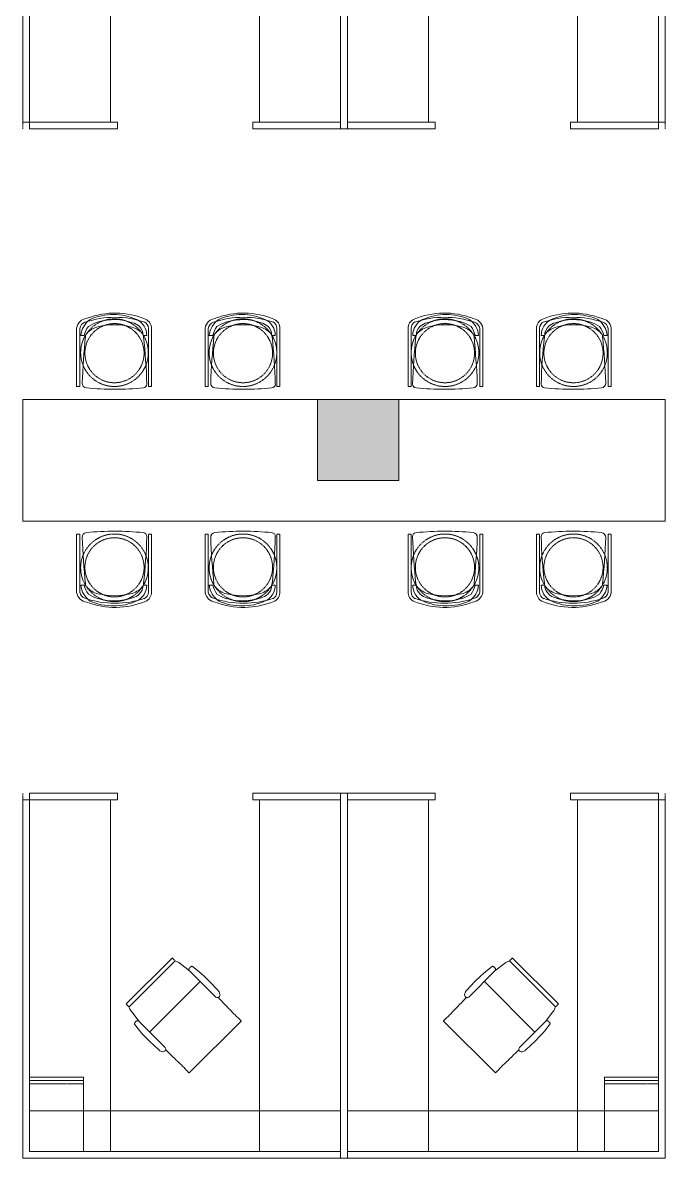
# Model space of a CAD drawing. Header units: inches. Extents: x 0 to 2535, y 0 to 2052.
# Drawn here: x 2061.8 to 2251.8, y 813 to 1148.9 of the extents above; entities that cross this region are included whole.
import ezdxf

# ---------------------------------------------------------------- set-up
doc = ezdxf.new("R2010")
doc.units = ezdxf.units.IN
doc.header["$MEASUREMENT"] = 0
for name, pattern in [('DASH 1_32_', [0.0625, 0.03125, -0.03125]), ('Dash 1_8_', [0.25, 0.125, -0.125]), ('Steelcase Hidden Lines', [0.11811, 0.07874, -0.03937])]:
    doc.linetypes.add(name, pattern=pattern)
for name, color, linetype, lineweight in [('B-CL', 7, 'Continuous', 9), ('I-FURN', 30, 'Continuous', 9), ('Q-CASE', 31, 'Continuous', 9), ('S-COLS', 52, 'Continuous', 13), ('Victor Bldg - 7th Floor_LINK_dwg', 8, 'Continuous', 9)]:
    doc.layers.add(name, color=color, linetype=linetype, lineweight=lineweight)

# ---------------------------------------------------------------- blocks, each defined once
blk = doc.blocks.new('Concrete-Rectangular-Column - 24_ x 24_-6972613-Level 07  POWER _ SIGNAL')
at = {"layer": 'S-COLS', "lineweight": 9}
blk.add_hatch(color=7, dxfattribs=at).paths.add_polyline_path([(12, -12), (12, 12), (-12, 12), (-12, -12)], flags=0)
at = {"layer": 'S-COLS', "color": 8, "lineweight": 20}
for p, q in [((12, 12), (-12, 12)), ((-12, 12), (-12, -12)), ((12, -12), (12, 12)), ((-12, -12), (12, -12))]:
    blk.add_line(p, q, dxfattribs=at)
blk = doc.blocks.new('Victor Bldg - 7th Floor_LINK_dwg-6972240-Level 07  POWER _ SIGNAL')
at = {"layer": 'B-CL', "flags": 128}
blk.add_lwpolyline([(2149, 1037.5), (2173, 1037.5), (2173, 1013.5), (2149, 1013.5)], close=True, dxfattribs=at)
blk = doc.blocks.new('F - FRONT-BACK WKSTA - 8 x 9-7553435-Level 07  POWER _ SIGNAL')
at = {"layer": 'I-FURN'}
for p, q in [((96, 108), (0, 108)), ((0, 108), (0, 0)), ((0, 106), (0, 108)), ((0.04, 108), (1.96, 108)), ((2, 108), (26, 108)), ((26, 108), (70, 108)), ((70, 108), (78, 108)), ((78, 108), (94, 108)), ((94, 108), (96, 108)), ((96, 2), (96, 108)), ((96, 108), (96, 106)), ((0, 94), (0, 106)), ((26, 106), (2, 106)), ((2, 106), (2, 2)), ((2, 2), (2, 106)), ((2, 106), (26, 106)), ((2, 2), (2, 106)), ((2, 106), (94, 106)), ((26, 106), (2, 106)), ((2, 106), (2, 94)), ((26, 106), (2, 106)), ((2, 106), (2, 94)), ((2, 94), (2, 106)), ((2, 106), (26, 106)), ((26, 2), (26, 106)), ((26, 106), (26, 2)), ((70, 106), (26, 106)), ((70, 106), (26, 106)), ((26, 106), (70, 106)), ((70, 106), (70, 2)), ((94, 106), (70, 106)), ((70, 106), (94, 106)), ((70, 2), (70, 106)), ((78, 106), (70, 106)), ((94, 106), (70, 106)), ((70, 106), (94, 106)), ((94, 106), (78, 106)), ((78, 106), (78, 94)), ((78, 94), (78, 106)), ((78, 106), (94, 106)), ((94, 106), (78, 106)), ((94, 94), (94, 106)), ((94, 106), (94, 94)), ((94, 2), (94, 106)), ((94, 106), (94, 2)), ((94, 106), (94, 2)), ((94, 94), (94, 106)), ((94, 94), (94, 106)), ((94, 106), (94, 94)), ((96, 106), (96, 2)), ((0, 2), (0, 94)), ((2, 94), (2, 2)), ((2, 94), (26, 94)), ((26, 94), (2, 94)), ((26, 94), (70, 94)), ((70, 94), (26, 94)), ((70, 94), (94, 94)), ((94, 94), (70, 94)), ((78, 94), (78, 84)), ((78, 85), (78, 94)), ((94, 84), (94, 94)), ((94, 94), (94, 85)), ((94, 85), (94, 94)), ((94, 85), (78, 85)), ((94, 85), (78, 85)), ((78, 85), (78, 84)), ((94, 85), (78, 85)), ((78, 85), (94, 85)), ((78, 85), (78, 84)), ((78, 85), (78, 84)), ((94, 85), (78, 85)), ((78, 85), (94, 85)), ((78, 85), (78, 84)), ((78, 85), (78, 84)), ((94, 85), (78, 85)), ((78, 85), (94, 85)), ((78, 85), (78, 84)), ((78, 85), (78, 84)), ((78, 84), (94, 84)), ((78, 84), (94, 84)), ((78, 84), (94, 84)), ((78, 84), (94, 84)), ((78, 84), (94, 84)), ((78, 84), (94, 84)), ((78, 84), (94, 84)), ((78, 84), (94, 84)), ((94, 84), (78, 84)), ((78, 84), (94, 84)), ((94, 84), (78, 84)), ((78, 84), (94, 84)), ((94, 84), (78, 84)), ((78, 84), (94, 84)), ((94, 84), (94, 85)), ((94, 84), (94, 85)), ((94, 85), (94, 84)), ((94, 84), (94, 85)), ((94, 85), (94, 84)), ((94, 84), (94, 85)), ((94, 85), (94, 84)), ((94, 84), (94, 85)), ((94, 2), (94, 84)), ((0, 0), (0, 2)), ((0, 0), (28, 0)), ((2, 0), (0, 0)), ((2, 2), (26, 2)), ((26, 2), (2, 2)), ((28, 2), (2, 2)), ((2, 2), (26, 2)), ((28, 0), (2, 0)), ((26, 2), (28, 2)), ((28, 0), (28, 2)), ((28, 2), (28, 0)), ((94, 2), (68, 2)), ((68, 2), (68, 0)), ((68, 0), (68, 2)), ((68, 2), (70, 2)), ((68, 0), (94, 0)), ((94, 0), (68, 0)), ((70, 2), (94, 2)), ((70, 2), (94, 2)), ((94, 2), (70, 2)), ((94, 0), (94, 2)), ((94, 2), (94, 0)), ((94, 2), (96, 2)), ((96, 2), (94, 2))]:
    blk.add_line(p, q, dxfattribs=at)
at = {"layer": 'I-FURN', "linetype": 'Dash 1_8_'}
for p, q in [((96, 106), (96, 108)), ((96, 2), (96, 106)), ((96, 0), (96, 2))]:
    blk.add_line(p, q, dxfattribs=at)
at = {"layer": 'I-FURN', "linetype": 'DASH 1_32_'}
blk.add_line((78, 86), (94, 86), dxfattribs=at)
blk = doc.blocks.new('F - FRONT-BACK WKSTA - 8 x 9-V17-Level 07  POWER _ SIGNAL')
at = {"layer": 'I-FURN'}
for p, q in [((28, 0), (0, 0)), ((0, 0), (0, -108)), ((0, 0), (2, 0)), ((0, -2), (0, 0)), ((2, 0), (28, 0)), ((28, -2), (28, 0)), ((28, 0), (28, -2)), ((94, 0), (68, 0)), ((68, 0), (94, 0)), ((94, -2), (94, 0)), ((94, 0), (94, -2)), ((0, -94), (0, -2)), ((26, -2), (2, -2)), ((2, -2), (2, -106)), ((2, -106), (2, -2)), ((2, -2), (26, -2)), ((2, -106), (2, -2)), ((2, -2), (28, -2)), ((26, -2), (2, -2)), ((2, -2), (2, -94)), ((26, -106), (26, -2)), ((26, -2), (26, -106)), ((28, -2), (26, -2)), ((68, 0), (68, -2)), ((68, -2), (68, 0)), ((68, -2), (94, -2)), ((70, -2), (68, -2)), ((94, -2), (70, -2)), ((94, -2), (70, -2)), ((70, -2), (70, -106)), ((70, -106), (70, -2)), ((70, -2), (94, -2)), ((94, -106), (94, -2)), ((94, -2), (94, -106)), ((96, -2), (94, -2)), ((94, -2), (94, -106)), ((94, -84), (94, -2)), ((94, -2), (96, -2)), ((96, -108), (96, -2)), ((96, -2), (96, -106)), ((78, -84), (94, -84)), ((78, -84), (94, -84)), ((78, -84), (94, -84)), ((78, -84), (94, -84)), ((78, -84), (94, -84)), ((78, -84), (94, -84)), ((78, -84), (78, -94)), ((94, -84), (78, -84)), ((94, -84), (78, -84)), ((78, -84), (78, -85)), ((94, -84), (78, -84)), ((78, -84), (94, -84)), ((78, -84), (78, -85)), ((78, -84), (78, -85)), ((94, -84), (78, -84)), ((78, -84), (94, -84)), ((78, -84), (78, -85)), ((78, -84), (78, -85)), ((94, -84), (78, -84)), ((78, -84), (94, -84)), ((78, -84), (78, -85)), ((78, -84), (78, -85)), ((78, -85), (94, -85)), ((78, -94), (78, -85)), ((78, -85), (94, -85)), ((94, -85), (78, -85)), ((78, -85), (94, -85)), ((94, -85), (78, -85)), ((78, -85), (94, -85)), ((94, -85), (78, -85)), ((78, -85), (94, -85)), ((94, -94), (94, -84)), ((94, -85), (94, -84)), ((94, -85), (94, -84)), ((94, -84), (94, -85)), ((94, -85), (94, -84)), ((94, -84), (94, -85)), ((94, -85), (94, -84)), ((94, -84), (94, -85)), ((94, -85), (94, -84)), ((94, -85), (94, -94)), ((94, -94), (94, -85)), ((0, -106), (0, -94)), ((2, -94), (2, -106)), ((26, -94), (2, -94)), ((2, -94), (2, -106)), ((2, -106), (2, -94)), ((2, -94), (26, -94)), ((70, -94), (26, -94)), ((26, -94), (70, -94)), ((94, -94), (70, -94)), ((70, -94), (94, -94)), ((78, -94), (78, -106)), ((78, -106), (78, -94)), ((94, -106), (94, -94)), ((94, -94), (94, -106)), ((94, -106), (94, -94)), ((94, -106), (94, -94)), ((94, -94), (94, -106)), ((0, -108), (0, -106)), ((2, -106), (26, -106)), ((26, -106), (2, -106)), ((94, -106), (2, -106)), ((2, -106), (26, -106)), ((2, -106), (26, -106)), ((26, -106), (2, -106)), ((26, -106), (70, -106)), ((26, -106), (70, -106)), ((70, -106), (26, -106)), ((70, -106), (94, -106)), ((94, -106), (70, -106)), ((70, -106), (78, -106)), ((70, -106), (94, -106)), ((94, -106), (70, -106)), ((78, -106), (94, -106)), ((94, -106), (78, -106)), ((78, -106), (94, -106)), ((96, -106), (96, -108)), ((0, -108), (96, -108)), ((1.96, -108), (0.04, -108)), ((26, -108), (2, -108)), ((70, -108), (26, -108)), ((78, -108), (70, -108)), ((94, -108), (78, -108)), ((96, -108), (94, -108))]:
    blk.add_line(p, q, dxfattribs=at)
at = {"layer": 'I-FURN', "linetype": 'Dash 1_8_'}
for p, q in [((96, 0), (96, -2)), ((96, -2), (96, -106)), ((96, -106), (96, -108))]:
    blk.add_line(p, q, dxfattribs=at)
at = {"layer": 'I-FURN', "linetype": 'DASH 1_32_'}
blk.add_line((78, -86), (94, -86), dxfattribs=at)
blk = doc.blocks.new('F - FRONT-BACK WKSTA - 8 x 9-V79-Level 07  POWER _ SIGNAL')
at = {"layer": 'I-FURN'}
for p, q in [((28, 0), (0, 0)), ((0, 0), (0, -108)), ((0, 0), (2, 0)), ((0, -2), (0, 0)), ((2, 0), (28, 0)), ((28, -2), (28, 0)), ((28, 0), (28, -2)), ((94, 0), (68, 0)), ((68, 0), (94, 0)), ((94, -2), (94, 0)), ((94, 0), (94, -2)), ((0, -94), (0, -2)), ((26, -2), (2, -2)), ((2, -2), (2, -106)), ((2, -106), (2, -2)), ((2, -2), (26, -2)), ((2, -106), (2, -2)), ((2, -2), (28, -2)), ((26, -2), (2, -2)), ((2, -2), (2, -94)), ((26, -106), (26, -2)), ((26, -2), (26, -106)), ((28, -2), (26, -2)), ((68, 0), (68, -2)), ((68, -2), (68, 0)), ((68, -2), (94, -2)), ((70, -2), (68, -2)), ((94, -2), (70, -2)), ((94, -2), (70, -2)), ((70, -2), (70, -106)), ((70, -106), (70, -2)), ((70, -2), (94, -2)), ((94, -106), (94, -2)), ((94, -2), (94, -106)), ((96, -2), (94, -2)), ((94, -2), (94, -106)), ((94, -84), (94, -2)), ((94, -2), (96, -2)), ((96, -108), (96, -2)), ((96, -2), (96, -108)), ((78, -84), (94, -84)), ((78, -84), (94, -84)), ((78, -84), (94, -84)), ((78, -84), (94, -84)), ((78, -84), (94, -84)), ((78, -84), (94, -84)), ((78, -84), (78, -94)), ((94, -84), (78, -84)), ((94, -84), (78, -84)), ((78, -84), (78, -85)), ((94, -84), (78, -84)), ((78, -84), (94, -84)), ((78, -84), (78, -85)), ((78, -84), (78, -85)), ((94, -84), (78, -84)), ((78, -84), (94, -84)), ((78, -84), (78, -85)), ((78, -84), (78, -85)), ((94, -84), (78, -84)), ((78, -84), (94, -84)), ((78, -84), (78, -85)), ((78, -84), (78, -85)), ((78, -85), (94, -85)), ((78, -94), (78, -85)), ((78, -85), (94, -85)), ((94, -85), (78, -85)), ((78, -85), (94, -85)), ((94, -85), (78, -85)), ((78, -85), (94, -85)), ((94, -85), (78, -85)), ((78, -85), (94, -85)), ((94, -94), (94, -84)), ((94, -85), (94, -84)), ((94, -85), (94, -84)), ((94, -84), (94, -85)), ((94, -85), (94, -84)), ((94, -84), (94, -85)), ((94, -85), (94, -84)), ((94, -84), (94, -85)), ((94, -85), (94, -84)), ((94, -85), (94, -94)), ((94, -94), (94, -85)), ((0, -106), (0, -94)), ((2, -94), (2, -106)), ((26, -94), (2, -94)), ((2, -94), (2, -106)), ((2, -106), (2, -94)), ((2, -94), (26, -94)), ((70, -94), (26, -94)), ((26, -94), (70, -94)), ((94, -94), (70, -94)), ((70, -94), (94, -94)), ((78, -94), (78, -106)), ((78, -106), (78, -94)), ((94, -106), (94, -94)), ((94, -94), (94, -106)), ((94, -106), (94, -94)), ((94, -106), (94, -94)), ((94, -94), (94, -106)), ((0, -108), (0, -106)), ((2, -106), (26, -106)), ((26, -106), (2, -106)), ((94, -106), (2, -106)), ((2, -106), (26, -106)), ((2, -106), (26, -106)), ((26, -106), (2, -106)), ((26, -106), (70, -106)), ((26, -106), (70, -106)), ((70, -106), (26, -106)), ((70, -106), (94, -106)), ((94, -106), (70, -106)), ((70, -106), (78, -106)), ((70, -106), (94, -106)), ((94, -106), (70, -106)), ((78, -106), (94, -106)), ((94, -106), (78, -106)), ((78, -106), (94, -106)), ((0, -108), (96, -108)), ((2, -108), (0, -108)), ((96, -108), (2, -108))]:
    blk.add_line(p, q, dxfattribs=at)
at = {"layer": 'I-FURN', "linetype": 'Dash 1_8_'}
for p, q in [((96, 0), (96, -2)), ((96, -2), (96, -108))]:
    blk.add_line(p, q, dxfattribs=at)
at = {"layer": 'I-FURN', "linetype": 'DASH 1_32_'}
blk.add_line((78, -86), (94, -86), dxfattribs=at)
blk = doc.blocks.new('HermanMiller_Collection_Eames_AluminumGroup_LoungeChairSwivel - Arms Swivel Base-7459861-Level 07  POWER _ SIGNAL')
at = {"layer": 'I-FURN'}
for p, q in [((-10.12, 10.12), (-6.61, 10.58)), ((-6.94, 12.09), (-4.59, 12.38)), ((-6.61, 10.58), (-6.94, 10.64)), ((-6.61, 10.58), (4.33, 10.58)), ((-4.59, 12.38), (-3.51, 12.46)), ((-3.51, 12.46), (-2.64, 12.49)), ((-2.64, 12.49), (-0.18, 12.49)), ((-2.19, 10.58), (-2.19, -10.58)), ((-0.18, 12.49), (3.32, 12.43)), ((3.32, 12.43), (3.84, 12.38)), ((3.84, 12.38), (3.99, 12.34)), ((3.99, 12.34), (4.64, 12.01)), ((4.64, 12.01), (4.83, 11.89)), ((13.22, 10.83), (13.22, 10.86)), ((14.64, 10.85), (14.64, -10.85)), ((-12.96, -9.61), (-12.96, 9.61)), ((-11.95, 9.63), (-11.95, 9.59)), ((-11.95, 9.59), (-11.76, 9.6)), ((-11.76, -9.6), (-11.76, 9.6)), ((-11.95, -9.59), (-11.95, -9.63)), ((-11.76, -9.6), (-11.95, -9.59)), ((-6.61, -10.58), (-10.12, -10.12)), ((-6.94, -10.64), (-6.61, -10.58)), ((-4.59, -12.38), (-6.94, -12.09)), ((-6.61, -10.58), (4.33, -10.58)), ((-3.51, -12.46), (-4.59, -12.38)), ((-2.64, -12.49), (-3.51, -12.46)), ((-0.18, -12.49), (-2.64, -12.49)), ((3.32, -12.43), (-0.18, -12.49)), ((3.84, -12.38), (3.32, -12.43)), ((3.99, -12.34), (3.84, -12.38)), ((4.64, -12.01), (3.99, -12.34)), ((4.83, -11.89), (4.64, -12.01)), ((13.22, -10.86), (13.22, -10.83))]:
    blk.add_line(p, q, dxfattribs=at)
at = {"layer": 'I-FURN', "flags": 128}
for points in [[(4.94, 10.96), (5.23, 10.95), (5.52, 10.95)], [(5.52, -10.95), (5.23, -10.95), (4.94, -10.96)]]:
    blk.add_lwpolyline(points, dxfattribs=at)
at = {"layer": 'I-FURN'}
for centre, radius, start, end in [((4.33, 11.27), 0.69, 270, 332.7502), ((3.68, 11.28), 1.3, 345.8347, 28.1255), ((-12.38, 5.3), 4.35, 84.2936, 97.7064), ((-12.38, -5.3), 4.35, 262.2936, 275.7064), ((4.33, -11.27), 0.69, 27.2498, 90), ((3.68, -11.28), 1.3, 331.8745, 14.1653)]:
    blk.add_arc(centre, radius, start, end, dxfattribs=at)
for points in [[(-10.83, 9.99), (-10.79, 10), (-10.71, 10.02), (-10.55, 10.06), (-10.35, 10.09), (-10.2, 10.11), (-10.12, 10.12)], [(5.52, 10.95), (6.54, 10.92), (8.59, 10.89), (10.68, 10.85), (11.73, 10.84)], [(11.73, 10.84), (11.97, 10.84), (12.47, 10.83), (12.96, 10.83), (13.22, 10.83)], [(-11.76, 9.6), (-11.64, 9.67), (-11.37, 9.8), (-11.02, 9.92), (-10.83, 9.99)], [(-10.83, -9.99), (-11.02, -9.92), (-11.37, -9.8), (-11.64, -9.67), (-11.76, -9.6)], [(-10.12, -10.12), (-10.2, -10.11), (-10.35, -10.09), (-10.55, -10.06), (-10.71, -10.02), (-10.79, -10), (-10.83, -9.99)], [(11.73, -10.84), (10.68, -10.85), (8.59, -10.89), (6.54, -10.92), (5.52, -10.95)], [(13.22, -10.83), (12.96, -10.83), (12.47, -10.83), (11.97, -10.84), (11.73, -10.84)]]:
    blk.add_open_spline(points, degree=3, dxfattribs=at)
for points, knots in [([(-6.94, 10.64), (-6.95, 10.65), (-6.96, 10.65), (-6.99, 10.65), (-7, 10.66), (-7.02, 10.67), (-7.03, 10.68), (-7.05, 10.69), (-7.06, 10.7), (-7.07, 10.71), (-7.08, 10.72), (-7.09, 10.73), (-7.1, 10.74), (-7.11, 10.76), (-7.11, 10.77), (-7.12, 10.78), (-7.13, 10.8), (-7.14, 10.81), (-7.15, 10.83), (-7.16, 10.85), (-7.17, 10.87), (-7.18, 10.9), (-7.2, 10.95), (-7.22, 11.02), (-7.24, 11.11), (-7.25, 11.23), (-7.26, 11.37), (-7.25, 11.52), (-7.23, 11.66), (-7.21, 11.77), (-7.18, 11.85), (-7.16, 11.9), (-7.15, 11.92), (-7.14, 11.94), (-7.13, 11.96), (-7.12, 11.97), (-7.11, 11.98), (-7.1, 12), (-7.09, 12.01), (-7.08, 12.02), (-7.07, 12.03), (-7.06, 12.04), (-7.05, 12.04), (-7.05, 12.05), (-7.03, 12.06), (-7.02, 12.07), (-7, 12.08), (-6.99, 12.08), (-6.97, 12.09), (-6.95, 12.09), (-6.94, 12.09)], [-1, -1, -1, -1, -0.984375, -0.96875, -0.957031, -0.953125, -0.9375, -0.921875, -0.917969, -0.914062, -0.90625, -0.890625, -0.882812, -0.875, -0.867188, -0.859375, -0.84375, -0.835938, -0.828125, -0.8125, -0.796875, -0.78125, -0.75, -0.708333, -0.666667, -0.583333, -0.5, -0.416667, -0.333333, -0.25, -0.208333, -0.1875, -0.166667, -0.15625, -0.145833, -0.135417, -0.125, -0.114583, -0.104167, -0.09375, -0.088542, -0.083333, -0.078125, -0.072917, -0.0625, -0.052083, -0.041667, -0.03125, -0.020833, 0, 0, 0, 0]), ([(13.22, 10.86), (13.22, 10.87), (13.22, 10.87), (13.23, 10.87), (13.25, 10.88), (13.27, 10.88), (13.29, 10.88), (13.32, 10.88), (13.34, 10.88)], [-1, -1, -1, -1, -0.75, -0.625, -0.5, -0.375, -0.25, 0, 0, 0, 0]), ([(13.34, 10.88), (13.4, 10.89), (13.61, 10.9), (13.97, 10.9), (14.25, 10.89), (14.38, 10.89), (14.47, 10.88), (14.54, 10.87), (14.6, 10.87), (14.63, 10.86), (14.64, 10.85), (14.64, 10.85)], [-1, -1, -1, -1, -0.857143, -0.571429, -0.428571, -0.357143, -0.285714, -0.214286, -0.142857, -0.071429, 0, 0, 0, 0]), ([(-6.94, -12.09), (-6.95, -12.09), (-6.96, -12.09), (-6.99, -12.08), (-7, -12.08), (-7.02, -12.07), (-7.03, -12.06), (-7.05, -12.05), (-7.06, -12.04), (-7.07, -12.03), (-7.08, -12.02), (-7.09, -12.01), (-7.1, -12), (-7.11, -11.98), (-7.12, -11.97), (-7.12, -11.96), (-7.13, -11.94), (-7.14, -11.93), (-7.15, -11.91), (-7.16, -11.89), (-7.17, -11.87), (-7.18, -11.84), (-7.21, -11.77), (-7.23, -11.66), (-7.26, -11.47), (-7.26, -11.28), (-7.24, -11.11), (-7.22, -11.02), (-7.2, -10.95), (-7.18, -10.89), (-7.16, -10.85), (-7.15, -10.82), (-7.13, -10.8), (-7.13, -10.78), (-7.12, -10.77), (-7.11, -10.76), (-7.1, -10.74), (-7.08, -10.73), (-7.08, -10.72), (-7.07, -10.71), (-7.06, -10.7), (-7.05, -10.69), (-7.05, -10.69), (-7.03, -10.68), (-7.02, -10.67), (-7, -10.66), (-6.99, -10.65), (-6.97, -10.65), (-6.95, -10.65), (-6.94, -10.64)], [-1, -1, -1, -1, -0.984375, -0.96875, -0.957031, -0.953125, -0.9375, -0.921875, -0.917969, -0.914062, -0.90625, -0.890625, -0.882812, -0.875, -0.867188, -0.859375, -0.84375, -0.835938, -0.828125, -0.8125, -0.796875, -0.78125, -0.75, -0.666667, -0.583333, -0.416667, -0.333333, -0.291667, -0.25, -0.208333, -0.1875, -0.166667, -0.15625, -0.145833, -0.135417, -0.125, -0.114583, -0.104167, -0.09375, -0.088542, -0.083333, -0.078125, -0.072917, -0.0625, -0.052083, -0.041667, -0.03125, -0.020833, 0, 0, 0, 0]), ([(13.34, -10.88), (13.32, -10.88), (13.29, -10.88), (13.27, -10.88), (13.25, -10.88), (13.23, -10.87), (13.22, -10.87), (13.22, -10.87), (13.22, -10.86)], [-1, -1, -1, -1, -0.75, -0.625, -0.5, -0.375, -0.25, 0, 0, 0, 0]), ([(14.64, -10.85), (14.64, -10.86), (14.62, -10.86), (14.52, -10.88), (14.27, -10.9), (13.87, -10.9), (13.54, -10.9), (13.4, -10.89), (13.34, -10.88)], [-1, -1, -1, -1, -0.892857, -0.785714, -0.571429, -0.285714, -0.142857, 0, 0, 0, 0])]:
    blk.add_open_spline(points, degree=3, knots=knots, dxfattribs=at)
blk = doc.blocks.new('F - FRONT-BACK WKSTA - 8 x 9-V80-Level 07  POWER _ SIGNAL')
at = {"layer": 'I-FURN'}
for p, q in [((96, 108), (0, 108)), ((0, 108), (0, 0)), ((0, 106), (0, 108)), ((0, 108), (2, 108)), ((2, 108), (96, 108)), ((96, 2), (96, 108)), ((96, 108), (96, 2)), ((0, 94), (0, 106)), ((26, 106), (2, 106)), ((2, 106), (2, 2)), ((2, 2), (2, 106)), ((2, 106), (26, 106)), ((2, 2), (2, 106)), ((2, 106), (94, 106)), ((26, 106), (2, 106)), ((2, 106), (2, 94)), ((26, 106), (2, 106)), ((2, 106), (2, 94)), ((2, 94), (2, 106)), ((2, 106), (26, 106)), ((26, 2), (26, 106)), ((26, 106), (26, 2)), ((70, 106), (26, 106)), ((70, 106), (26, 106)), ((26, 106), (70, 106)), ((70, 106), (70, 2)), ((94, 106), (70, 106)), ((70, 106), (94, 106)), ((70, 2), (70, 106)), ((78, 106), (70, 106)), ((94, 106), (70, 106)), ((70, 106), (94, 106)), ((94, 106), (78, 106)), ((78, 106), (78, 94)), ((78, 94), (78, 106)), ((78, 106), (94, 106)), ((94, 106), (78, 106)), ((94, 94), (94, 106)), ((94, 106), (94, 94)), ((94, 2), (94, 106)), ((94, 106), (94, 2)), ((94, 106), (94, 2)), ((94, 94), (94, 106)), ((94, 94), (94, 106)), ((94, 106), (94, 94)), ((0, 2), (0, 94)), ((2, 94), (2, 2)), ((2, 94), (26, 94)), ((26, 94), (2, 94)), ((26, 94), (70, 94)), ((70, 94), (26, 94)), ((70, 94), (94, 94)), ((94, 94), (70, 94)), ((78, 94), (78, 84)), ((78, 85), (78, 94)), ((94, 84), (94, 94)), ((94, 94), (94, 85)), ((94, 85), (94, 94)), ((94, 85), (78, 85)), ((94, 85), (78, 85)), ((78, 85), (78, 84)), ((94, 85), (78, 85)), ((78, 85), (94, 85)), ((78, 85), (78, 84)), ((78, 85), (78, 84)), ((94, 85), (78, 85)), ((78, 85), (94, 85)), ((78, 85), (78, 84)), ((78, 85), (78, 84)), ((94, 85), (78, 85)), ((78, 85), (94, 85)), ((78, 85), (78, 84)), ((78, 85), (78, 84)), ((78, 84), (94, 84)), ((78, 84), (94, 84)), ((78, 84), (94, 84)), ((78, 84), (94, 84)), ((78, 84), (94, 84)), ((78, 84), (94, 84)), ((78, 84), (94, 84)), ((78, 84), (94, 84)), ((94, 84), (78, 84)), ((78, 84), (94, 84)), ((94, 84), (78, 84)), ((78, 84), (94, 84)), ((94, 84), (78, 84)), ((78, 84), (94, 84)), ((94, 84), (94, 85)), ((94, 84), (94, 85)), ((94, 85), (94, 84)), ((94, 84), (94, 85)), ((94, 85), (94, 84)), ((94, 84), (94, 85)), ((94, 85), (94, 84)), ((94, 84), (94, 85)), ((94, 2), (94, 84)), ((0, 0), (0, 2)), ((0, 0), (28, 0)), ((2, 0), (0, 0)), ((2, 2), (26, 2)), ((26, 2), (2, 2)), ((28, 2), (2, 2)), ((2, 2), (26, 2)), ((28, 0), (2, 0)), ((26, 2), (28, 2)), ((28, 0), (28, 2)), ((28, 2), (28, 0)), ((94, 2), (68, 2)), ((68, 2), (68, 0)), ((68, 0), (68, 2)), ((68, 2), (70, 2)), ((68, 0), (94, 0)), ((94, 0), (68, 0)), ((70, 2), (94, 2)), ((70, 2), (94, 2)), ((94, 2), (70, 2)), ((94, 0), (94, 2)), ((94, 2), (94, 0)), ((94, 2), (96, 2)), ((96, 2), (94, 2))]:
    blk.add_line(p, q, dxfattribs=at)
at = {"layer": 'I-FURN', "linetype": 'Dash 1_8_'}
for p, q in [((96, 2), (96, 108)), ((96, 0), (96, 2))]:
    blk.add_line(p, q, dxfattribs=at)
at = {"layer": 'I-FURN', "linetype": 'DASH 1_32_'}
blk.add_line((78, 86), (94, 86), dxfattribs=at)
blk = doc.blocks.new('HermanMiller_Collection_Eames_AluminumGroup_LoungeChairSwivel - Arms Swivel Base-7439117-Level 07  POWER _ SIGNAL')
at = {"layer": 'I-FURN'}
for p, q in [((-6.61, 10.58), (-10.12, 10.12)), ((-4.59, 12.38), (-6.94, 12.09)), ((-6.94, 10.64), (-6.61, 10.58)), ((-6.61, 10.58), (4.33, 10.58)), ((-3.51, 12.46), (-4.59, 12.38)), ((-2.64, 12.49), (-3.51, 12.46)), ((-0.18, 12.49), (-2.64, 12.49)), ((-2.19, -10.58), (-2.19, 10.58)), ((3.32, 12.43), (-0.18, 12.49)), ((3.84, 12.38), (3.32, 12.43)), ((3.99, 12.34), (3.84, 12.38)), ((4.64, 12.01), (3.99, 12.34)), ((4.83, 11.89), (4.64, 12.01)), ((13.22, 10.86), (13.22, 10.83)), ((14.64, -10.85), (14.64, 10.85)), ((-12.96, 9.61), (-12.96, -9.61)), ((-11.95, 9.59), (-11.95, 9.63)), ((-11.76, 9.6), (-11.95, 9.59)), ((-11.76, 9.6), (-11.76, -9.6)), ((-11.95, -9.63), (-11.95, -9.59)), ((-11.95, -9.59), (-11.76, -9.6)), ((-10.12, -10.12), (-6.61, -10.58)), ((-6.61, -10.58), (-6.94, -10.64)), ((-6.94, -12.09), (-4.59, -12.38)), ((-6.61, -10.58), (4.33, -10.58)), ((-4.59, -12.38), (-3.51, -12.46)), ((-3.51, -12.46), (-2.64, -12.49)), ((-2.64, -12.49), (-0.18, -12.49)), ((-0.18, -12.49), (3.32, -12.43)), ((3.32, -12.43), (3.84, -12.38)), ((3.84, -12.38), (3.99, -12.34)), ((3.99, -12.34), (4.64, -12.01)), ((4.64, -12.01), (4.83, -11.89)), ((13.22, -10.83), (13.22, -10.86))]:
    blk.add_line(p, q, dxfattribs=at)
at = {"layer": 'I-FURN', "flags": 128}
for points in [[(5.52, 10.95), (5.23, 10.95), (4.94, 10.96)], [(4.94, -10.96), (5.23, -10.95), (5.52, -10.95)]]:
    blk.add_lwpolyline(points, dxfattribs=at)
at = {"layer": 'I-FURN'}
for centre, radius, start, end in [((4.33, 11.27), 0.69, 270, 332.7502), ((3.68, 11.28), 1.3, 345.8347, 28.1255), ((-12.38, 5.3), 4.35, 84.2936, 97.7064), ((-12.38, -5.3), 4.35, 262.2936, 275.7064), ((4.33, -11.27), 0.69, 27.2498, 90), ((3.68, -11.28), 1.3, 331.8745, 14.1653)]:
    blk.add_arc(centre, radius, start, end, dxfattribs=at)
for points in [[(-10.12, 10.12), (-10.2, 10.11), (-10.35, 10.09), (-10.55, 10.06), (-10.71, 10.02), (-10.79, 10), (-10.83, 9.99)], [(11.73, 10.84), (10.68, 10.85), (8.59, 10.89), (6.54, 10.92), (5.52, 10.95)], [(13.22, 10.83), (12.96, 10.83), (12.47, 10.83), (11.97, 10.84), (11.73, 10.84)], [(-10.83, 9.99), (-11.02, 9.92), (-11.37, 9.8), (-11.64, 9.67), (-11.76, 9.6)], [(-11.76, -9.6), (-11.64, -9.67), (-11.37, -9.8), (-11.02, -9.92), (-10.83, -9.99)], [(-10.83, -9.99), (-10.79, -10), (-10.71, -10.02), (-10.55, -10.06), (-10.35, -10.09), (-10.2, -10.11), (-10.12, -10.12)], [(5.52, -10.95), (6.54, -10.92), (8.59, -10.89), (10.68, -10.85), (11.73, -10.84)], [(11.73, -10.84), (11.97, -10.84), (12.47, -10.83), (12.96, -10.83), (13.22, -10.83)]]:
    blk.add_open_spline(points, degree=3, dxfattribs=at)
for points, knots in [([(-6.94, 12.09), (-6.95, 12.09), (-6.97, 12.09), (-6.99, 12.08), (-7, 12.08), (-7.02, 12.07), (-7.03, 12.06), (-7.05, 12.05), (-7.05, 12.04), (-7.06, 12.04), (-7.07, 12.03), (-7.08, 12.02), (-7.09, 12.01), (-7.1, 12), (-7.11, 11.98), (-7.12, 11.97), (-7.13, 11.96), (-7.14, 11.94), (-7.15, 11.92), (-7.16, 11.9), (-7.18, 11.85), (-7.21, 11.77), (-7.23, 11.66), (-7.25, 11.52), (-7.26, 11.37), (-7.25, 11.23), (-7.24, 11.11), (-7.22, 11.02), (-7.2, 10.95), (-7.18, 10.9), (-7.17, 10.87), (-7.16, 10.85), (-7.15, 10.83), (-7.14, 10.81), (-7.13, 10.8), (-7.12, 10.78), (-7.11, 10.77), (-7.11, 10.76), (-7.1, 10.74), (-7.09, 10.73), (-7.08, 10.72), (-7.07, 10.71), (-7.06, 10.7), (-7.05, 10.69), (-7.03, 10.68), (-7.02, 10.67), (-7, 10.66), (-6.99, 10.65), (-6.96, 10.65), (-6.95, 10.65), (-6.94, 10.64)], [0, 0, 0, 0, 0.020833, 0.03125, 0.041667, 0.052083, 0.0625, 0.072917, 0.078125, 0.083333, 0.088542, 0.09375, 0.104167, 0.114583, 0.125, 0.135417, 0.145833, 0.15625, 0.166667, 0.1875, 0.208333, 0.25, 0.333333, 0.416667, 0.5, 0.583333, 0.666667, 0.708333, 0.75, 0.78125, 0.796875, 0.8125, 0.828125, 0.835938, 0.84375, 0.859375, 0.867188, 0.875, 0.882812, 0.890625, 0.90625, 0.914062, 0.917969, 0.921875, 0.9375, 0.953125, 0.957031, 0.96875, 0.984375, 1, 1, 1, 1]), ([(13.34, 10.88), (13.32, 10.88), (13.29, 10.88), (13.27, 10.88), (13.25, 10.88), (13.23, 10.87), (13.22, 10.87), (13.22, 10.87), (13.22, 10.86)], [0, 0, 0, 0, 0.25, 0.375, 0.5, 0.625, 0.75, 1, 1, 1, 1]), ([(14.64, 10.85), (14.64, 10.85), (14.63, 10.86), (14.6, 10.87), (14.54, 10.87), (14.47, 10.88), (14.38, 10.89), (14.25, 10.89), (13.97, 10.9), (13.61, 10.9), (13.4, 10.89), (13.34, 10.88)], [0, 0, 0, 0, 0.071429, 0.142857, 0.214286, 0.285714, 0.357143, 0.428571, 0.571429, 0.857143, 1, 1, 1, 1]), ([(-6.94, -10.64), (-6.95, -10.65), (-6.97, -10.65), (-6.99, -10.65), (-7, -10.66), (-7.02, -10.67), (-7.03, -10.68), (-7.05, -10.69), (-7.05, -10.69), (-7.06, -10.7), (-7.07, -10.71), (-7.08, -10.72), (-7.08, -10.73), (-7.1, -10.74), (-7.11, -10.76), (-7.12, -10.77), (-7.13, -10.78), (-7.13, -10.8), (-7.15, -10.82), (-7.16, -10.85), (-7.18, -10.89), (-7.2, -10.95), (-7.22, -11.02), (-7.24, -11.11), (-7.26, -11.28), (-7.26, -11.47), (-7.23, -11.66), (-7.21, -11.77), (-7.18, -11.84), (-7.17, -11.87), (-7.16, -11.89), (-7.15, -11.91), (-7.14, -11.93), (-7.13, -11.94), (-7.12, -11.96), (-7.12, -11.97), (-7.11, -11.98), (-7.1, -12), (-7.09, -12.01), (-7.08, -12.02), (-7.07, -12.03), (-7.06, -12.04), (-7.05, -12.05), (-7.03, -12.06), (-7.02, -12.07), (-7, -12.08), (-6.99, -12.08), (-6.96, -12.09), (-6.95, -12.09), (-6.94, -12.09)], [0, 0, 0, 0, 0.020833, 0.03125, 0.041667, 0.052083, 0.0625, 0.072917, 0.078125, 0.083333, 0.088542, 0.09375, 0.104167, 0.114583, 0.125, 0.135417, 0.145833, 0.15625, 0.166667, 0.1875, 0.208333, 0.25, 0.291667, 0.333333, 0.416667, 0.583333, 0.666667, 0.75, 0.78125, 0.796875, 0.8125, 0.828125, 0.835938, 0.84375, 0.859375, 0.867188, 0.875, 0.882812, 0.890625, 0.90625, 0.914062, 0.917969, 0.921875, 0.9375, 0.953125, 0.957031, 0.96875, 0.984375, 1, 1, 1, 1]), ([(13.22, -10.86), (13.22, -10.87), (13.22, -10.87), (13.23, -10.87), (13.25, -10.88), (13.27, -10.88), (13.29, -10.88), (13.32, -10.88), (13.34, -10.88)], [0, 0, 0, 0, 0.25, 0.375, 0.5, 0.625, 0.75, 1, 1, 1, 1]), ([(13.34, -10.88), (13.4, -10.89), (13.54, -10.9), (13.87, -10.9), (14.27, -10.9), (14.52, -10.88), (14.62, -10.86), (14.64, -10.86), (14.64, -10.85)], [0, 0, 0, 0, 0.142857, 0.285714, 0.571429, 0.785714, 0.892857, 1, 1, 1, 1])]:
    blk.add_open_spline(points, degree=3, knots=knots, dxfattribs=at)
blk = doc.blocks.new('Steelcase - Seating - QiVi 428 Series - Collaborative Stool1 - With Arm - Upholstered Seat 2-7579139-Level 07  POWER _ SIGNAL')
at = {"layer": 'I-FURN'}
for p, q in [((-10.79, 0.82), (-10.79, 17.92)), ((-9.89, 0.82), (-9.89, 18.04)), ((10.39, 0.82), (10.39, 18.01)), ((11.31, 0.82), (11.31, 18.1)), ((-9.4, 15.93), (-8.39, 15.93)), ((9.08, 15.92), (10.08, 15.92)), ((-10.79, 0.82), (-9.89, 0.82)), ((10.39, 0.82), (11.31, 0.82))]:
    blk.add_line(p, q, dxfattribs=at)
at = {"layer": 'I-FURN', "linetype": 'Steelcase Hidden Lines'}
for centre, radius in [((0.13, 10.82), 10), ((0.12, 10.68), 8.75)]:
    blk.add_circle(centre, radius, dxfattribs=at)
at = {"layer": 'I-FURN'}
for centre, radius, start, end in [((-7.92, 18.1), 2.87, 112.5463, 183.4526), ((-4.21, 15.96), 5.19, 115.8845, 180.3728), ((-0.08, -0.79), 23.33, 69.0021, 112.5463), ((-0.02, -6.46), 27.76, 71.3661, 108.6339), ((0.48, 4.93), 17.17, 66.5517, 113.8983), ((0.26, 3.87), 16.73, 73.9234, 109.0533), ((3.58, 15.33), 6.53, 5.1924, 55.1011), ((7.9, 17.55), 3.45, 9.1107, 83.6604), ((-7.76, 18.04), 2.13, 116, 180), ((-4.54, 15.83), 3.86, 133.3802, 178.6198), ((-4.54, 15.83), 3.86, 133.3802, 178.6198), ((-3.04, 11.79), 6.91, 103.4385, 137.0794), ((-4.33, 15.61), 4.16, 102.0874, 133.3802), ((0.18, -1.7), 20.78, 76.5615, 103.4385), ((1.99, 9.88), 10.48, 56.0766, 73.9234), ((3.52, 12.28), 6.4, 41.0977, 76.5615), ((2.26, 14.34), 7, 13.0614, 37.1865), ((8.11, 17.66), 2.31, 8.6339, 71.3661), ((162.99, -3.25), 172.49, 173.7599, 178.4047), ((-6.37, 15.27), 2.12, 144.5685, 173.7599), ((7.19, 15.49), 1.53, 5.5874, 41.0977), ((-241.76, -8.87), 251.67, 2.4378, 5.5874), ((-8.33, 1.52), 1.11, 178.4047, 264.1257), ((0.12, 83.62), 83.64, 264.1257, 275.7023), ((8.29, 1.78), 1.39, 275.7023, 2.4378)]:
    blk.add_arc(centre, radius, start, end, dxfattribs=at)
blk = doc.blocks.new('C-Counter Top - ADJ HEIGHT 2-7583265-Level 07  POWER _ SIGNAL')
at = {"layer": 'Q-CASE'}
for p, q in [((39.92, 0), (-47.26, 0)), ((-47.26, 0), (-47.26, -36)), ((142.74, 0), (63.92, 0)), ((142.74, -36), (142.74, 0)), ((-47.26, -36), (142.74, -36))]:
    blk.add_line(p, q, dxfattribs=at)
blk = doc.blocks.new('Steelcase - Seating - QiVi 428 Series - Collaborative Stool1 - With Arm - Upholstered Seat 2-7579140-Level 07  POWER _ SIGNAL')
at = {"layer": 'I-FURN'}
for p, q in [((-10.79, -0.82), (-9.89, -0.82)), ((-10.79, -0.82), (-10.79, -17.92)), ((-9.89, -0.82), (-9.89, -18.04)), ((10.39, -0.82), (10.39, -18.01)), ((10.39, -0.82), (11.31, -0.82)), ((11.31, -0.82), (11.31, -18.1)), ((-9.4, -15.93), (-8.39, -15.93)), ((9.08, -15.92), (10.08, -15.92))]:
    blk.add_line(p, q, dxfattribs=at)
at = {"layer": 'I-FURN', "linetype": 'Steelcase Hidden Lines'}
for centre, radius in [((0.13, -10.82), 10), ((0.12, -10.68), 8.75)]:
    blk.add_circle(centre, radius, dxfattribs=at)
at = {"layer": 'I-FURN'}
for centre, radius, start, end in [((0.12, -83.62), 83.64, 84.2977, 95.8743), ((-8.33, -1.52), 1.11, 95.8743, 181.5953), ((162.99, 3.25), 172.49, 181.5953, 186.2401), ((8.29, -1.78), 1.39, 357.5622, 84.2977), ((-241.76, 8.87), 251.67, 354.4126, 357.5622), ((-4.21, -15.96), 5.19, 179.6272, 244.1155), ((-6.37, -15.27), 2.12, 186.2401, 215.4315), ((-4.54, -15.83), 3.86, 181.3802, 226.6198), ((-4.54, -15.83), 3.86, 181.3802, 226.6198), ((-3.04, -11.79), 6.91, 222.9206, 256.5615), ((3.52, -12.28), 6.4, 283.4385, 318.9023), ((3.58, -15.33), 6.53, 304.8989, 354.8076), ((2.26, -14.34), 7, 322.8135, 346.9386), ((7.19, -15.49), 1.53, 318.9023, 354.4126), ((-7.92, -18.1), 2.87, 176.5474, 247.4537), ((-7.76, -18.04), 2.13, 180, 244), ((-0.02, 6.46), 27.76, 251.3661, 288.6339), ((-4.33, -15.61), 4.16, 226.6198, 257.9126), ((0.26, -3.87), 16.73, 250.9467, 286.0766), ((0.18, 1.7), 20.78, 256.5615, 283.4385), ((1.99, -9.88), 10.48, 286.0766, 303.9234), ((7.9, -17.55), 3.45, 276.3396, 350.8893), ((8.11, -17.66), 2.31, 288.6339, 351.3661), ((-0.08, 0.79), 23.33, 247.4537, 290.9979), ((0.48, -4.93), 17.17, 246.1017, 293.4483)]:
    blk.add_arc(centre, radius, start, end, dxfattribs=at)

msp = doc.modelspace()

# ---------------------------------------------------------------- block references
at = {"layer": 'I-FURN'}
for name, p, rotation in [('F - FRONT-BACK WKSTA - 8 x 9-V17-Level 07  POWER _ SIGNAL', (2157.81, 1117.5), 180), ('Steelcase - Seating - QiVi 428 Series - Collaborative Stool1 - With Arm - Upholstered Seat 2-7579140-Level 07  POWER _ SIGNAL', (2089.07, 1040.5), 180), ('Steelcase - Seating - QiVi 428 Series - Collaborative Stool1 - With Arm - Upholstered Seat 2-7579140-Level 07  POWER _ SIGNAL', (2127.07, 1040.5), 180), ('Steelcase - Seating - QiVi 428 Series - Collaborative Stool1 - With Arm - Upholstered Seat 2-7579139-Level 07  POWER _ SIGNAL', (2089.07, 998.5), 180), ('Steelcase - Seating - QiVi 428 Series - Collaborative Stool1 - With Arm - Upholstered Seat 2-7579139-Level 07  POWER _ SIGNAL', (2127.07, 998.5), 180), ('F - FRONT-BACK WKSTA - 8 x 9-V80-Level 07  POWER _ SIGNAL', (2157.81, 921), 180), ('HermanMiller_Collection_Eames_AluminumGroup_LoungeChairSwivel - Arms Swivel Base-7439117-Level 07  POWER _ SIGNAL', (2108.37, 856.29), 314.9999999999995), ('HermanMiller_Collection_Eames_AluminumGroup_LoungeChairSwivel - Arms Swivel Base-7459861-Level 07  POWER _ SIGNAL', (2204.25, 856.29), 225.0000000000005)]:
    msp.add_blockref(name, p, dxfattribs=dict(at, rotation=rotation))
for name, p in [('F - FRONT-BACK WKSTA - 8 x 9-7553435-Level 07  POWER _ SIGNAL', (2155.81, 1117.5)), ('Steelcase - Seating - QiVi 428 Series - Collaborative Stool1 - With Arm - Upholstered Seat 2-7579139-Level 07  POWER _ SIGNAL', (2186.55, 1040.5)), ('Steelcase - Seating - QiVi 428 Series - Collaborative Stool1 - With Arm - Upholstered Seat 2-7579139-Level 07  POWER _ SIGNAL', (2224.55, 1040.5)), ('Steelcase - Seating - QiVi 428 Series - Collaborative Stool1 - With Arm - Upholstered Seat 2-7579140-Level 07  POWER _ SIGNAL', (2186.55, 998.5)), ('Steelcase - Seating - QiVi 428 Series - Collaborative Stool1 - With Arm - Upholstered Seat 2-7579140-Level 07  POWER _ SIGNAL', (2224.55, 998.5)), ('F - FRONT-BACK WKSTA - 8 x 9-V79-Level 07  POWER _ SIGNAL', (2155.81, 921))]:
    msp.add_blockref(name, p, dxfattribs=at)
at = {"layer": 'Q-CASE'}
msp.add_blockref('C-Counter Top - ADJ HEIGHT 2-7583265-Level 07  POWER _ SIGNAL', (2109.08, 1037.5), dxfattribs=at)
at = {"layer": 'S-COLS', "lineweight": 9}
msp.add_blockref('Concrete-Rectangular-Column - 24_ x 24_-6972613-Level 07  POWER _ SIGNAL', (2161, 1025.5), dxfattribs=at)
at = {"layer": 'Victor Bldg - 7th Floor_LINK_dwg', "color": 7}
msp.add_blockref('Victor Bldg - 7th Floor_LINK_dwg-6972240-Level 07  POWER _ SIGNAL', (0, 0), dxfattribs=at)

doc.saveas('drawing.dxf')
